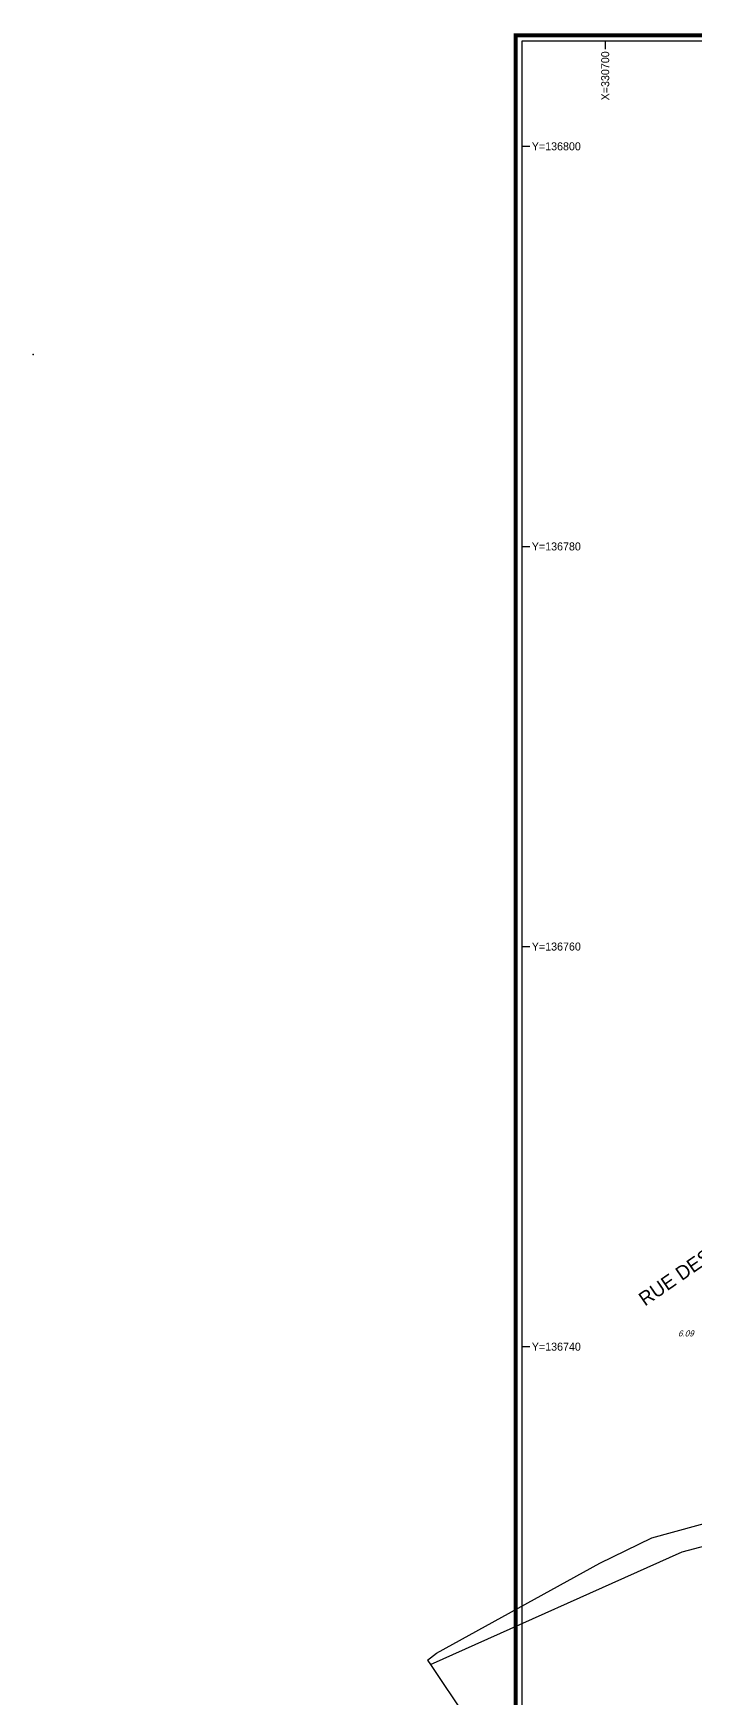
# Model space of a CAD drawing. Header units: metres. Extents: x 330671 to 330906, y 136216 to 136806.
# Drawn here: x 330671.4 to 330704.5, y 136722.4 to 136805.6 of the extents above; entities that cross this region are included whole.
import ezdxf
from ezdxf.enums import TextEntityAlignment as Align

# ---------------------------------------------------------------- set-up
doc = ezdxf.new("R2010")
doc.units = ezdxf.units.M
doc.header["$LTSCALE"] = 2
doc.header["$PDSIZE"] = 5
doc.linetypes.add('L211', pattern=[0])
for name, color, linetype in [('C_APP_CADA', 7, 'Continuous'), ('C_CANIVEAU', 7, 'Continuous'), ('C_DIVERS', 7, 'Continuous'), ('C_FILD_EAU', 7, 'Continuous'), ('C_LIMREVET', 7, 'Continuous'), ('C_NOM_RUE', 7, 'Continuous'), ('C_PT_ALTIM', 7, 'Continuous'), ('CARROYAGE', 253, 'Continuous'), ('CARTOUCHE', 7, 'Continuous')]:
    doc.layers.add(name, color=color, linetype=linetype)

# ---------------------------------------------------------------- blocks, each defined once
blk = doc.blocks.new('point')
blk.add_point((0, 0))

msp = doc.modelspace()

# ---------------------------------------------------------------- linework, layer by layer
at = {"layer": 'C_APP_CADA', "linetype": 'L211'}
for points in [[(330691.109, 136724.336), (330691.556, 136724.679), (330699.736, 136729.183), (330702.337, 136730.451), (330709.275, 136732.344), (330714.075, 136733.553), (330717.526, 136733.623), (330723.739, 136732.938), (330725.934, 136732.172), (330728.516, 136730.633), (330733.687, 136726.311), (330737.9, 136722.799), (330742.943, 136718.237), (330751.543, 136710.456), (330761.383, 136701.595), (330767.801, 136694.708), (330774.253, 136687.74)], [(330691.26, 136724.111), (330703.854, 136729.744), (330713.135, 136732.186), (330722.756, 136731.358), (330732.789, 136726.421), (330737.777, 136722.029), (330751.337, 136710.224)], [(330691.109, 136724.336), (330691.26, 136724.111)], [(330691.26, 136724.111), (330703.757, 136705.458)]]:
    msp.add_lwpolyline(points, dxfattribs=at)
at = {"layer": 'C_CANIVEAU'}
msp.add_lwpolyline([(330848.5333491581, 136378.8346275646, -3.579702129e-07), (330849.5053066015, 136403.8168430328, -2.23609647278e-05)], format="xyb", dxfattribs=at)
at = {"layer": 'C_FILD_EAU', "linetype": 'Continuous', "flags": 128}
msp.add_lwpolyline([(330848.8331273671, 136378.8230931821, -3.607170907e-07), (330849.804913938, 136403.8009223938, -2.23079069041e-05)], format="xyb", dxfattribs=at)
at = {"layer": 'C_LIMREVET', "linetype": 'Continuous', "flags": 128}
msp.add_lwpolyline([(330848.9530386502, 136378.8184794148, -3.611268046e-07), (330849.9247559309, 136403.7945308685, -2.22433677568e-05)], format="xyb", dxfattribs=at)
at = {"layer": 'CARROYAGE'}
for p, q in [((330700, 136805.2481483541), (330700, 136804.8481483542)), ((330695.8277989404, 136800), (330696.2277989404, 136800)), ((330695.8277989404, 136780), (330696.2277989404, 136780)), ((330695.8277989404, 136760), (330696.2277989404, 136760)), ((330695.8277989404, 136740), (330696.2277989404, 136740))]:
    msp.add_line(p, q, dxfattribs=at)
at = {"layer": 'CARROYAGE', "flags": 128}
msp.add_lwpolyline([(330695.8277989405, 136216.7003270415), (330905.3384280663, 136216.7003270415), (330905.3384280663, 136805.2481483542), (330695.8277989404, 136805.2481483541)], close=True, dxfattribs=at)
at = {"layer": 'CARROYAGE'}
for points in [[(330695.8277989405, 136216.7003270415), (330905.3384280663, 136216.7003270415), (330905.3384280663, 136805.2481483542), (330695.8277989404, 136805.2481483541)], [(330695.8277989405, 136216.7003270415), (330905.3384280663, 136216.7003270415), (330905.3384280663, 136745.8481483542), (330863.3384280663, 136745.8481483542), (330863.3384280663, 136805.2481483542), (330695.8277989404, 136805.2481483541)]]:
    msp.add_lwpolyline(points, close=True, dxfattribs=at)
at = {"layer": 'CARTOUCHE', "const_width": 0.2}
msp.add_lwpolyline([(330695.5277989405, 136805.5481483542), (330905.6384280664, 136805.5481483542), (330905.6384280663, 136216.4003270415), (330695.5277989404, 136216.4003270415)], close=True, dxfattribs=at)
at = {"layer": 'CARTOUCHE', "ltscale": 0.2}
msp.add_lwpolyline([(330695.8277989405, 136216.7003270415), (330905.3384280663, 136216.7003270415), (330905.3384280664, 136805.2481483542), (330695.8277989405, 136805.2481483541)], close=True, dxfattribs=at)

# ---------------------------------------------------------------- block references
at = {"layer": 'C_DIVERS'}
msp.add_blockref('point', (330671.3964200698, 136789.599830688), dxfattribs=at)

# ---------------------------------------------------------------- texts
at = {"layer": 'C_NOM_RUE'}
msp.add_text('RUE DES GONTHIERES', height=0.7000000000000001, rotation=34.61224848426761, dxfattribs=at).set_placement((330701.9880551934, 136741.999382158))
at = {"layer": 'C_PT_ALTIM', "oblique": 18.00000000000001}
msp.add_text('6.09', height=0.3, dxfattribs=at).set_placement((330703.6391033551, 136740.8112352069, 6.09), align=Align.TOP_LEFT)
at = {"layer": 'CARROYAGE'}
msp.add_text('X=330700', height=0.4, rotation=90, dxfattribs=at).set_placement((330700.2, 136804.7481483541), align=Align.RIGHT)
for s, p in [('Y=136800', (330696.3277989404, 136799.8)), ('Y=136780', (330696.3277989404, 136779.8)), ('Y=136760', (330696.3277989404, 136759.8)), ('Y=136740', (330696.3277989404, 136739.8))]:
    msp.add_text(s, height=0.4, dxfattribs=at).set_placement(p)

doc.saveas('drawing.dxf')
